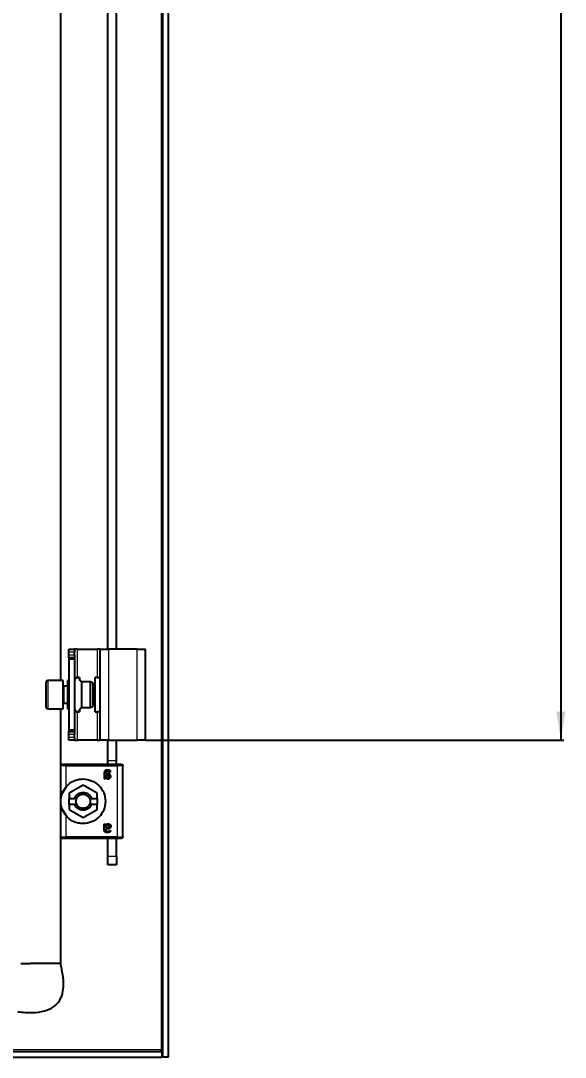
# Model space of a CAD drawing. Header units: millimetres. Extents: x -545 to 1520, y -1456 to 1043.
# Drawn here: x 1328.3 to 1519.8, y -1279.3 to -914.9 of the extents above; entities that cross this region are included whole.
import ezdxf

# ---------------------------------------------------------------- set-up
doc = ezdxf.new("R2010")
doc.units = ezdxf.units.MM
doc.layers.add('FORMAT', color=7, linetype='Continuous')
doc.styles.add('SLDTEXTSTYLE0', font='TXT', dxfattribs={"width": 0.75})
doc.dimstyles.new('SLDDIMSTYLE0', dxfattribs={"dimtxt": 20, "dimasz": 10, "dimexe": 0, "dimexo": 0.0625, "dimgap": 5, "dimtad": 2, "dimdec": 1, "dimrnd": 1e-09, "dimzin": 12, "dimdsep": 46, "dimtxsty": 'SLDTEXTSTYLE0', "dimsah": 1, "dimcen": 0.09, "dimadec": 0, "dimazin": 3, "dimtfac": 1, "dimtofl": 0, "dimtmove": 0, "dimatfit": 3, "dimfxl": 0, "dimfrac": 2, "dimtolj": 1, "dimtzin": 12, "dimarcsym": 0})

# ---------------------------------------------------------------- blocks, each defined once
blk = doc.blocks.new('_D_5')
at = {"layer": 'FORMAT'}
for p, q in [((1372.22, 764.15), (1519.21, 764.15)), ((1518.21, 764.15), (1518.21, -1167.85)), ((1372.22, -1167.85), (1519.21, -1167.85))]:
    blk.add_line(p, q, dxfattribs=at)
for points in [[(1518.21, 764.15), (1516.67, 754.15), (1519.75, 754.15)], [(1518.21, -1167.85), (1519.75, -1157.85), (1516.67, -1157.85)]]:
    blk.add_solid(points, dxfattribs=at)
at = {"layer": 'FORMAT', "insert": (1492.43, -231.4), "char_height": 20, "attachment_point": 1, "rotation": 90, "style": 'SLDTEXTSTYLE0'}
blk.add_mtext('1932', dxfattribs=at)

msp = doc.modelspace()

# ---------------------------------------------------------------- linework, layer by layer
at = {"color": 7, "linetype": 'Continuous', "lineweight": 25}
for p, q in [((1378.21, -1279.35), (1378.21, 875.65)), ((1380.21, -1279.35), (1380.21, 875.65)), ((1342.21, -527.02), (1342.21, -1146.85)), ((1358.91, -1135.85), (1358.91, -527.35)), ((1361.91, -1135.85), (1361.91, -527.35)), ((1345.21, -1135.85), (1347.21, -1135.85)), ((1345.21, -1136.85), (1345.21, -1135.85)), ((1345.21, -1137.85), (1345.21, -1136.85)), ((1347.21, -1135.85), (1347.21, -1136.85)), ((1348.21, -1135.85), (1347.21, -1135.85)), ((1347.21, -1137.85), (1347.21, -1136.85)), ((1348.21, -1135.85), (1355.21, -1135.85)), ((1356.21, -1135.85), (1355.21, -1135.85)), ((1356.21, -1167.85), (1356.21, -1135.85)), ((1356.21, -1135.85), (1359.21, -1135.85)), ((1369.21, -1135.85), (1359.21, -1135.85)), ((1369.21, -1135.85), (1372.21, -1135.85)), ((1372.21, -1167.85), (1372.21, -1135.85)), ((1345.21, -1138.85), (1345.21, -1137.85)), ((1347.21, -1138.85), (1345.21, -1138.85)), ((1345.21, -1138.85), (1345.21, -1139.35)), ((1347.21, -1139.35), (1345.21, -1139.35)), ((1345.21, -1139.35), (1345.21, -1164.35)), ((1347.21, -1137.85), (1347.21, -1138.85)), ((1347.21, -1138.85), (1347.21, -1139.35)), ((1347.21, -1139.35), (1347.21, -1164.35)), ((1337.21, -1154.1), (1337.21, -1147.45)), ((1343.21, -1146.85), (1337.81, -1146.85)), ((1343.21, -1154.41), (1343.21, -1146.85)), ((1345.21, -1146.85), (1344.71, -1146.85)), ((1344.71, -1146.85), (1344.71, -1148.06)), ((1344.71, -1148.06), (1344.71, -1156.85)), ((1347.21, -1145.85), (1348.21, -1145.85)), ((1348.91, -1145.85), (1348.21, -1145.85)), ((1348.91, -1145.85), (1348.91, -1146.3)), ((1352.84, -1147.35), (1349.71, -1147.35)), ((1349.71, -1156.35), (1349.71, -1147.35)), ((1353.71, -1147.85), (1352.84, -1147.35)), ((1352.84, -1156.35), (1352.84, -1147.35)), ((1353.71, -1155.85), (1353.71, -1147.85)), ((1354.51, -1157.85), (1354.51, -1145.85)), ((1355.21, -1145.85), (1354.51, -1145.85)), ((1355.21, -1145.85), (1356.21, -1145.85)), ((1344.71, -1148.85), (1343.46, -1148.85)), ((1337.21, -1156.25), (1337.21, -1154.1)), ((1343.21, -1156.85), (1343.21, -1154.41)), ((1343.46, -1154.85), (1344.71, -1154.85)), ((1337.81, -1156.85), (1343.21, -1156.85)), ((1342.21, -1156.85), (1342.21, -1176.67)), ((1344.71, -1156.85), (1345.21, -1156.85)), ((1348.21, -1157.85), (1347.21, -1157.85)), ((1348.21, -1157.85), (1348.91, -1157.85)), ((1348.91, -1157.4), (1348.91, -1157.85)), ((1349.71, -1156.35), (1352.84, -1156.35)), ((1352.84, -1156.35), (1353.71, -1155.85)), ((1354.51, -1157.85), (1355.21, -1157.85)), ((1356.21, -1157.85), (1355.21, -1157.85)), ((1347.21, -1164.35), (1345.21, -1164.35)), ((1345.21, -1164.35), (1345.21, -1164.85)), ((1345.21, -1165.85), (1345.21, -1164.85)), ((1345.21, -1164.85), (1347.21, -1164.85)), ((1345.21, -1166.85), (1345.21, -1165.85)), ((1347.21, -1164.35), (1347.21, -1164.85)), ((1347.21, -1164.85), (1347.21, -1165.85)), ((1347.21, -1166.85), (1347.21, -1165.85)), ((1345.21, -1167.85), (1345.21, -1166.85)), ((1347.21, -1167.85), (1345.21, -1167.85)), ((1347.21, -1166.85), (1347.21, -1167.85)), ((1347.21, -1167.85), (1348.21, -1167.85)), ((1355.21, -1167.85), (1348.21, -1167.85)), ((1355.21, -1167.85), (1356.21, -1167.85)), ((1359.21, -1167.85), (1356.21, -1167.85)), ((1358.91, -1175.15), (1358.91, -1167.85)), ((1359.21, -1167.85), (1369.21, -1167.85)), ((1361.91, -1175.15), (1361.91, -1167.85)), ((1372.21, -1167.85), (1369.21, -1167.85)), ((1342.21, -1176.85), (1342.21, -1201.85)), ((1362.21, -1176.35), (1344.21, -1176.35)), ((1358.91, -1176.4), (1358.91, -1175.15)), ((1361.91, -1176.4), (1361.91, -1175.15)), ((1362.81, -1176.35), (1362.56, -1176.35)), ((1364.21, -1201.85), (1364.21, -1176.85)), ((1357.65, -1179.39), (1357.65, -1181.26)), ((1358.18, -1179.64), (1358.18, -1179.42)), ((1358.56, -1179.64), (1358.18, -1179.64)), ((1358.18, -1179.99), (1358.61, -1179.99)), ((1358.18, -1180.58), (1358.18, -1179.99)), ((1343.04, -1186.22), (1344.55, -1183.96)), ((1350.21, -1183.63), (1345.26, -1186.49)), ((1355.16, -1186.49), (1350.21, -1183.63)), ((1358.11, -1181.25), (1358.11, -1180.98)), ((1345.26, -1186.49), (1345.26, -1188.35)), ((1355.16, -1188.35), (1355.16, -1186.49)), ((1345.26, -1190.35), (1345.26, -1188.35)), ((1345.26, -1188.35), (1347.22, -1188.35)), ((1345.26, -1190.35), (1345.26, -1192.21)), ((1345.26, -1190.35), (1347.22, -1190.35)), ((1347.92, -1188.35), (1347.22, -1188.35)), ((1347.22, -1190.35), (1347.92, -1190.35)), ((1353.2, -1188.35), (1352.5, -1188.35)), ((1352.5, -1190.35), (1353.2, -1190.35)), ((1353.2, -1188.35), (1355.16, -1188.35)), ((1353.2, -1190.35), (1355.16, -1190.35)), ((1355.16, -1188.35), (1355.16, -1190.35)), ((1355.16, -1192.21), (1355.16, -1190.35)), ((1344.55, -1194.73), (1343.04, -1192.47)), ((1345.26, -1192.21), (1350.21, -1195.06)), ((1350.21, -1195.06), (1355.16, -1192.21)), ((1357.65, -1199.31), (1357.65, -1197.44)), ((1358.11, -1197.44), (1358.11, -1197.72)), ((1358.18, -1198.7), (1358.18, -1198.11)), ((1358.61, -1198.7), (1358.18, -1198.7)), ((1358.56, -1199.05), (1358.18, -1199.05)), ((1358.18, -1199.05), (1358.18, -1199.27)), ((1358.79, -1199.04), (1358.56, -1199.05)), ((1342.21, -1202.02), (1342.21, -1246.35)), ((1344.21, -1202.35), (1362.21, -1202.35)), ((1358.91, -1208.65), (1358.91, -1202.35)), ((1361.91, -1208.65), (1361.91, -1202.35)), ((1362.56, -1202.35), (1362.81, -1202.35)), ((1358.91, -1211.65), (1358.91, -1208.65)), ((1361.91, -1208.65), (1361.91, -1211.65)), ((1361.91, -1211.65), (1358.91, -1211.65)), ((1331.64, -1246.35), (1331.58, -1246.35)), ((1338.78, -1246.35), (1331.64, -1246.35)), ((1338.93, -1246.35), (1338.78, -1246.35)), ((1341.23, -1246.35), (1338.93, -1246.35)), ((1342.21, -1246.35), (1341.23, -1246.35)), ((788.51, -1277.35), (1377.91, -1277.35)), ((1377.61, -1276.75), (1377.8, -1277.35)), ((1377.91, -1277.35), (1377.91, -1279.35)), ((788.51, -1279.35), (1377.91, -1279.35)), ((1380.21, -1279.35), (1378.21, -1279.35))]:
    msp.add_line(p, q, dxfattribs=at)
at = {"color": 8, "linetype": 'Continuous', "lineweight": 18}
for p, q in [((1377.61, 873.05), (1377.61, -1276.75)), ((1347.21, -1136.85), (1345.21, -1136.85)), ((1348.21, -1145.85), (1348.21, -1135.85)), ((1355.21, -1135.85), (1355.21, -1145.85)), ((1359.21, -1167.85), (1359.21, -1135.85)), ((1369.21, -1167.85), (1369.21, -1135.85)), ((1345.21, -1137.85), (1347.21, -1137.85)), ((1337.81, -1146.85), (1337.81, -1154.41)), ((1343.46, -1148.85), (1343.46, -1154.85)), ((1337.81, -1154.41), (1337.81, -1156.85)), ((1348.21, -1167.85), (1348.21, -1157.85)), ((1355.21, -1157.85), (1355.21, -1167.85)), ((1347.21, -1165.85), (1345.21, -1165.85)), ((1345.21, -1166.85), (1347.21, -1166.85)), ((1344.21, -1184.29), (1344.21, -1176.85)), ((1344.21, -1176.85), (1362.21, -1176.85)), ((1361.91, -1175.15), (1358.91, -1175.15)), ((1362.21, -1176.85), (1362.21, -1201.85)), ((1344.21, -1201.85), (1344.21, -1194.41)), ((1350.21, -1191.85), (1350.21, -1192.5)), ((1362.21, -1201.85), (1344.21, -1201.85)), ((1358.91, -1208.65), (1361.91, -1208.65)), ((1377.61, -1276.75), (1282.18, -1276.75))]:
    msp.add_line(p, q, dxfattribs=at)
at = {"color": 7, "linetype": 'Continuous', "lineweight": 25}
for centre, radius, start, end in [((1337.81, -1147.45), 0.6, 90, 180), ((1343.46, -1148.6), 0.25, 180, 270), ((1343.46, -1155.1), 0.25, 90, 180), ((1337.81, -1156.25), 0.6, 180, 270)]:
    msp.add_arc(centre, radius, start, end, dxfattribs=at)
for points, knots in [([(1349.71, -1147.35), (1349.53, -1147.19), (1349.19, -1146.89), (1348.99, -1146.32), (1348.63, -1146.01), (1348.29, -1145.88), (1347.93, -1145.92), (1347.58, -1146.11), (1347.33, -1146.47), (1347.25, -1146.77), (1347.21, -1146.92)], [0, 0, 0, 0, 0.185676, 0.371025, 0.466937, 0.562172, 0.656347, 0.751553, 0.873842, 1, 1, 1, 1]), ([(1347.21, -1156.78), (1347.25, -1156.93), (1347.33, -1157.23), (1347.58, -1157.59), (1347.93, -1157.78), (1348.29, -1157.81), (1348.63, -1157.68), (1348.99, -1157.38), (1349.19, -1156.81), (1349.53, -1156.5), (1349.71, -1156.35)], [0, 0, 0, 0, 0.126158, 0.248447, 0.343653, 0.437828, 0.533063, 0.628975, 0.814324, 1, 1, 1, 1]), ([(1358.76, -1178.35), (1358.61, -1178.35), (1358.39, -1178.36), (1358.11, -1178.46), (1357.92, -1178.58), (1357.78, -1178.75), (1357.67, -1179.02), (1357.66, -1179.24), (1357.65, -1179.39)], [0, 0, 0, 0, 0.250089, 0.382495, 0.500259, 0.622163, 0.750133, 1, 1, 1, 1]), ([(1358.18, -1179.42), (1358.18, -1179.33), (1358.19, -1179.2), (1358.25, -1179.03), (1358.32, -1178.92), (1358.43, -1178.84), (1358.55, -1178.79), (1358.68, -1178.76), (1358.77, -1178.76), (1358.82, -1178.76)], [0, 0, 0, 0, 0.250023, 0.382539, 0.499802, 0.620838, 0.749652, 0.874777, 1, 1, 1, 1]), ([(1358.9, -1180.99), (1358.83, -1180.99), (1358.69, -1180.98), (1358.43, -1180.84), (1358.28, -1180.69), (1358.18, -1180.58)], [0, 0, 0, 0, 0.249939, 0.499864, 1, 1, 1, 1]), ([(1359.94, -1180.56), (1359.94, -1180.48), (1359.93, -1180.33), (1359.84, -1180.11), (1359.68, -1179.93), (1359.41, -1179.76), (1359.03, -1179.66), (1358.72, -1179.65), (1358.56, -1179.64)], [0, 0, 0, 0, 0.1250486, 0.2498861, 0.3708558, 0.4998199, 0.7496086, 1, 1, 1, 1]), ([(1358.61, -1179.99), (1358.71, -1180), (1358.89, -1180), (1359.11, -1180.07), (1359.26, -1180.16), (1359.35, -1180.26), (1359.41, -1180.39), (1359.41, -1180.48), (1359.41, -1180.52)], [0, 0, 0, 0, 0.279652, 0.500248, 0.629485, 0.750186, 0.875763, 1, 1, 1, 1]), ([(1359.83, -1178.84), (1359.83, -1178.79), (1359.83, -1178.71), (1359.76, -1178.62), (1359.62, -1178.53), (1359.3, -1178.4), (1358.98, -1178.37), (1358.76, -1178.35)], [0, 0, 0, 0, 0.124693, 0.187182, 0.249773, 0.500039, 1, 1, 1, 1]), ([(1358.82, -1178.76), (1358.98, -1178.78), (1359.22, -1178.81), (1359.47, -1178.93), (1359.6, -1179), (1359.67, -1179.04), (1359.71, -1179.05), (1359.72, -1179.05)], [0, 0, 0, 0, 0.4987, 0.749508, 0.874949, 0.946783, 1, 1, 1, 1]), ([(1359.41, -1180.52), (1359.41, -1180.59), (1359.4, -1180.69), (1359.34, -1180.81), (1359.27, -1180.88), (1359.19, -1180.94), (1359.1, -1180.97), (1359, -1180.99), (1358.93, -1180.99), (1358.9, -1180.99)], [0, 0, 0, 0, 0.249168, 0.373635, 0.49939, 0.619394, 0.749656, 0.87477, 1, 1, 1, 1]), ([(1358.98, -1181.41), (1359.1, -1181.4), (1359.29, -1181.39), (1359.51, -1181.3), (1359.67, -1181.21), (1359.79, -1181.08), (1359.92, -1180.87), (1359.93, -1180.68), (1359.94, -1180.56)], [0, 0, 0, 0, 0.25007, 0.379181, 0.500499, 0.62417, 0.750842, 1, 1, 1, 1]), ([(1359.72, -1179.05), (1359.74, -1179.05), (1359.75, -1179.05), (1359.77, -1179.04), (1359.78, -1179.03), (1359.8, -1179), (1359.82, -1178.96), (1359.82, -1178.92), (1359.82, -1178.88), (1359.83, -1178.86), (1359.83, -1178.84)], [0, 0, 0, 0, 0.128825, 0.180169, 0.243397, 0.36986, 0.499864, 0.749649, 0.843476, 1, 1, 1, 1]), ([(1344.21, -1194.41), (1343.92, -1194.03), (1343.35, -1193.28), (1342.79, -1192.03), (1342.44, -1190.75), (1342.32, -1189.35), (1342.44, -1187.94), (1342.79, -1186.66), (1343.35, -1185.42), (1343.92, -1184.66), (1344.21, -1184.29)], [0, 0, 0, 0, 0.125762, 0.25037, 0.375307, 0.500139, 0.62481, 0.749763, 0.874888, 1, 1, 1, 1]), ([(1357.65, -1181.26), (1357.65, -1181.27), (1357.65, -1181.28), (1357.67, -1181.3), (1357.69, -1181.32), (1357.77, -1181.35), (1357.83, -1181.35), (1357.88, -1181.35)], [0, 0, 0, 0, 0.124881, 0.183376, 0.250934, 0.500336, 1, 1, 1, 1]), ([(1357.88, -1181.35), (1357.92, -1181.35), (1357.99, -1181.35), (1358.07, -1181.33), (1358.09, -1181.3), (1358.11, -1181.28), (1358.11, -1181.27), (1358.11, -1181.25)], [0, 0, 0, 0, 0.499718, 0.749437, 0.810587, 0.875078, 1, 1, 1, 1]), ([(1358.11, -1180.98), (1358.23, -1181.09), (1358.42, -1181.26), (1358.69, -1181.37), (1358.86, -1181.4), (1358.94, -1181.41), (1358.98, -1181.41)], [0, 0, 0, 0, 0.499113, 0.749325, 0.874665, 1, 1, 1, 1]), ([(1357.65, -1197.44), (1357.65, -1197.43), (1357.65, -1197.41), (1357.67, -1197.39), (1357.69, -1197.37), (1357.77, -1197.35), (1357.83, -1197.35), (1357.88, -1197.35)], [0, 0, 0, 0, 0.124884, 0.1863766, 0.2509142, 0.5003223, 1, 1, 1, 1]), ([(1357.88, -1197.35), (1357.92, -1197.35), (1357.98, -1197.35), (1358.05, -1197.37), (1358.08, -1197.38), (1358.09, -1197.39), (1358.11, -1197.41), (1358.11, -1197.43), (1358.11, -1197.44)], [0, 0, 0, 0, 0.499162, 0.644242, 0.749698, 0.813605, 0.875217, 1, 1, 1, 1]), ([(1358.11, -1197.72), (1358.23, -1197.61), (1358.42, -1197.44), (1358.73, -1197.31), (1358.9, -1197.29), (1358.98, -1197.29)], [0, 0, 0, 0, 0.499364, 0.749701, 1, 1, 1, 1]), ([(1358.18, -1198.11), (1358.28, -1198.01), (1358.43, -1197.85), (1358.65, -1197.74), (1358.79, -1197.7), (1358.86, -1197.7), (1358.9, -1197.7)], [0, 0, 0, 0, 0.4997651, 0.7495043, 0.8747708, 1, 1, 1, 1]), ([(1359.94, -1198.13), (1359.94, -1198.17), (1359.94, -1198.25), (1359.91, -1198.4), (1359.84, -1198.59), (1359.68, -1198.76), (1359.41, -1198.93), (1359.03, -1199.04), (1358.72, -1199.05), (1358.56, -1199.05)], [0, 0, 0, 0, 0.062637, 0.125278, 0.250072, 0.374841, 0.499994, 0.749696, 1, 1, 1, 1]), ([(1359.41, -1198.17), (1359.41, -1198.22), (1359.41, -1198.31), (1359.35, -1198.43), (1359.26, -1198.54), (1359.11, -1198.63), (1358.89, -1198.69), (1358.71, -1198.7), (1358.61, -1198.7)], [0, 0, 0, 0, 0.124446, 0.249795, 0.37, 0.499734, 0.719932, 1, 1, 1, 1]), ([(1358.9, -1197.7), (1358.97, -1197.7), (1359.07, -1197.71), (1359.19, -1197.76), (1359.27, -1197.82), (1359.34, -1197.89), (1359.38, -1197.98), (1359.41, -1198.07), (1359.41, -1198.14), (1359.41, -1198.17)], [0, 0, 0, 0, 0.249623, 0.37714, 0.499734, 0.62273, 0.749812, 0.874876, 1, 1, 1, 1]), ([(1358.98, -1197.29), (1359.1, -1197.3), (1359.29, -1197.31), (1359.51, -1197.39), (1359.67, -1197.49), (1359.79, -1197.62), (1359.92, -1197.83), (1359.93, -1198.01), (1359.94, -1198.13)], [0, 0, 0, 0, 0.25007, 0.379559, 0.500499, 0.624556, 0.750843, 1, 1, 1, 1]), ([(1358.76, -1200.35), (1358.69, -1200.35), (1358.54, -1200.34), (1358.32, -1200.31), (1358.11, -1200.24), (1357.92, -1200.12), (1357.78, -1199.95), (1357.67, -1199.68), (1357.66, -1199.45), (1357.65, -1199.31)], [0, 0, 0, 0, 0.1252554, 0.2504368, 0.3830659, 0.5004929, 0.622629, 0.7502495, 1, 1, 1, 1]), ([(1358.18, -1199.27), (1358.18, -1199.32), (1358.18, -1199.41), (1358.2, -1199.54), (1358.25, -1199.67), (1358.32, -1199.78), (1358.43, -1199.86), (1358.59, -1199.93), (1358.73, -1199.93), (1358.82, -1199.94)], [0, 0, 0, 0, 0.125295, 0.250514, 0.383518, 0.50035, 0.621938, 0.750243, 1, 1, 1, 1]), ([(1359.83, -1199.85), (1359.83, -1199.88), (1359.82, -1199.93), (1359.81, -1200.01), (1359.76, -1200.08), (1359.62, -1200.17), (1359.3, -1200.3), (1358.98, -1200.33), (1358.76, -1200.35)], [0, 0, 0, 0, 0.062686, 0.125173, 0.187628, 0.250185, 0.500314, 1, 1, 1, 1]), ([(1358.82, -1199.94), (1358.98, -1199.92), (1359.29, -1199.9), (1359.55, -1199.68), (1359.71, -1199.65), (1359.72, -1199.64)], [0, 0, 0, 0, 0.498852, 0.946609, 1, 1, 1, 1]), ([(1359.72, -1199.64), (1359.74, -1199.64), (1359.75, -1199.65), (1359.77, -1199.66), (1359.78, -1199.67), (1359.8, -1199.69), (1359.82, -1199.75), (1359.83, -1199.81), (1359.83, -1199.85)], [0, 0, 0, 0, 0.13107, 0.182437, 0.243796, 0.371388, 0.500442, 1, 1, 1, 1]), ([(1327.21, -1263.35), (1328.94, -1263.52), (1332.07, -1263.82), (1336.4, -1263.3), (1339.83, -1261.88), (1342.05, -1259.56), (1343.13, -1256.79), (1343.45, -1253.74), (1343.16, -1250.18), (1342.54, -1247.7), (1342.21, -1246.35)], [0, 0, 0, 0, 0.176713, 0.320911, 0.440308, 0.54837, 0.6374, 0.738878, 0.858543, 1, 1, 1, 1]), ([(1328.32, -1246.35), (1328.35, -1246.35), (1328.43, -1246.35), (1328.89, -1246.35), (1329.19, -1246.35)], [0, 0, 0, 0, 0.356727, 1, 1, 1, 1]), ([(1377.91, -1277.35), (1377.86, -1277.35), (1377.81, -1277.28), (1377.71, -1277.06), (1377.66, -1276.9), (1377.61, -1276.75)], [0, 0, 0, 0, 0.5, 0.5, 1, 1, 1, 1]), ([(1377.91, -1277.67), (1377.95, -1277.79), (1378.15, -1278.35), (1378.18, -1278.91), (1378.21, -1279.35)], [0, 0, 0, 0, 0.226541, 1, 1, 1, 1])]:
    msp.add_open_spline(points, degree=3, knots=knots, dxfattribs=at)
for points in [[(1342.71, -1176.35), (1342.64, -1176.36), (1342.51, -1176.37), (1342.35, -1176.49), (1342.23, -1176.65), (1342.22, -1176.78), (1342.21, -1176.85)], [(1344.21, -1176.35), (1344.01, -1176.35), (1343.62, -1176.35), (1343.12, -1176.35), (1342.78, -1176.35), (1342.73, -1176.35), (1342.71, -1176.35)], [(1363.71, -1176.35), (1363.69, -1176.35), (1363.64, -1176.35), (1363.29, -1176.35), (1362.8, -1176.35), (1362.4, -1176.35), (1362.21, -1176.35)], [(1363.71, -1176.35), (1363.77, -1176.36), (1363.9, -1176.37), (1364.07, -1176.49), (1364.19, -1176.65), (1364.2, -1176.78), (1364.21, -1176.85)], [(1344.21, -1184.29), (1344.6, -1183.87), (1345.39, -1183.05), (1346.88, -1182.18), (1348.5, -1181.6), (1349.64, -1181.53), (1350.21, -1181.5)], [(1350.21, -1181.5), (1351.24, -1181.62), (1353.29, -1181.85), (1355.9, -1183.67), (1357.65, -1186.26), (1358.26, -1189.35), (1357.65, -1192.43), (1355.9, -1195.03), (1353.29, -1196.84), (1351.24, -1197.08), (1350.21, -1197.2)], [(1347.22, -1188.35), (1347.35, -1188.05), (1347.62, -1187.44), (1348.34, -1186.75), (1349.22, -1186.3), (1350.21, -1186.15), (1351.19, -1186.3), (1352.08, -1186.75), (1352.8, -1187.44), (1353.06, -1188.05), (1353.2, -1188.35)], [(1347.92, -1188.35), (1348.03, -1188.13), (1348.26, -1187.71), (1348.82, -1187.23), (1349.48, -1186.91), (1349.97, -1186.87), (1350.21, -1186.85)], [(1350.21, -1186.85), (1350.45, -1186.87), (1350.93, -1186.91), (1351.59, -1187.23), (1352.15, -1187.71), (1352.38, -1188.13), (1352.5, -1188.35)], [(1350.21, -1192.5), (1349.88, -1192.47), (1349.22, -1192.41), (1348.34, -1191.94), (1347.62, -1191.25), (1347.35, -1190.65), (1347.22, -1190.35)], [(1347.92, -1190.35), (1347.86, -1190.19), (1347.74, -1189.86), (1347.69, -1189.35), (1347.74, -1188.83), (1347.86, -1188.51), (1347.92, -1188.35)], [(1350.21, -1191.85), (1349.97, -1191.83), (1349.48, -1191.79), (1348.82, -1191.47), (1348.26, -1190.99), (1348.03, -1190.56), (1347.92, -1190.35)], [(1353.2, -1190.35), (1353.06, -1190.65), (1352.8, -1191.25), (1352.08, -1191.94), (1351.19, -1192.41), (1350.54, -1192.47), (1350.21, -1192.5)], [(1352.5, -1190.35), (1352.38, -1190.56), (1352.15, -1190.99), (1351.59, -1191.47), (1350.93, -1191.79), (1350.45, -1191.83), (1350.21, -1191.85)], [(1352.5, -1188.35), (1352.56, -1188.51), (1352.68, -1188.83), (1352.72, -1189.35), (1352.68, -1189.86), (1352.56, -1190.19), (1352.5, -1190.35)], [(1350.21, -1197.2), (1349.64, -1197.16), (1348.5, -1197.09), (1346.88, -1196.52), (1345.39, -1195.65), (1344.6, -1194.82), (1344.21, -1194.41)], [(1342.71, -1202.35), (1342.64, -1202.34), (1342.51, -1202.33), (1342.35, -1202.21), (1342.23, -1202.04), (1342.22, -1201.91), (1342.21, -1201.85)], [(1342.71, -1202.35), (1342.73, -1202.35), (1342.78, -1202.35), (1343.12, -1202.35), (1343.62, -1202.35), (1344.01, -1202.35), (1344.21, -1202.35)], [(1362.21, -1202.35), (1362.4, -1202.35), (1362.8, -1202.35), (1363.29, -1202.35), (1363.64, -1202.35), (1363.69, -1202.35), (1363.71, -1202.35)], [(1364.21, -1201.85), (1364.2, -1201.91), (1364.19, -1202.04), (1364.07, -1202.21), (1363.9, -1202.33), (1363.77, -1202.34), (1363.71, -1202.35)], [(1329.19, -1246.35), (1329.51, -1246.35), (1330.16, -1246.35), (1331.11, -1246.35), (1331.58, -1246.35)]]:
    msp.add_open_spline(points, degree=3, dxfattribs=at)
at = {"color": 8, "linetype": 'Continuous', "lineweight": 18}
for points in [[(1344.21, -1176.85), (1343.95, -1176.85), (1343.42, -1176.85), (1342.76, -1176.85), (1342.3, -1176.85), (1342.24, -1176.85), (1342.21, -1176.85)], [(1344.21, -1176.35), (1344.21, -1176.36), (1344.21, -1176.37), (1344.21, -1176.49), (1344.21, -1176.65), (1344.21, -1176.78), (1344.21, -1176.85)], [(1362.21, -1176.85), (1362.21, -1176.78), (1362.21, -1176.65), (1362.21, -1176.49), (1362.21, -1176.37), (1362.21, -1176.36), (1362.21, -1176.35)], [(1364.21, -1176.85), (1364.18, -1176.85), (1364.12, -1176.85), (1363.66, -1176.85), (1362.99, -1176.85), (1362.47, -1176.85), (1362.21, -1176.85)], [(1342.21, -1201.85), (1342.24, -1201.85), (1342.3, -1201.85), (1342.76, -1201.85), (1343.42, -1201.85), (1343.95, -1201.85), (1344.21, -1201.85)], [(1344.21, -1201.85), (1344.21, -1201.91), (1344.21, -1202.04), (1344.21, -1202.21), (1344.21, -1202.33), (1344.21, -1202.34), (1344.21, -1202.35)], [(1362.21, -1202.35), (1362.21, -1202.34), (1362.21, -1202.33), (1362.21, -1202.21), (1362.21, -1202.04), (1362.21, -1201.91), (1362.21, -1201.85)], [(1362.21, -1201.85), (1362.47, -1201.85), (1362.99, -1201.85), (1363.66, -1201.85), (1364.12, -1201.85), (1364.18, -1201.85), (1364.21, -1201.85)]]:
    msp.add_open_spline(points, degree=3, dxfattribs=at)

# ---------------------------------------------------------------- dimensions: what is measured, and where the dimension line sits
at = {"layer": 'FORMAT'}
dim = msp.add_linear_dim(base=(1518.21, -1167.85), p1=(1372.21, 764.15), p2=(1372.21, -1167.85), angle=90, dimstyle='SLDDIMSTYLE0', dxfattribs=at)
dim.commit()
dim.dimension.update_dxf_attribs({"geometry": '_D_5', "text_midpoint": (1518.21, -201.85), "dimtype": 160})

doc.saveas('drawing.dxf')
